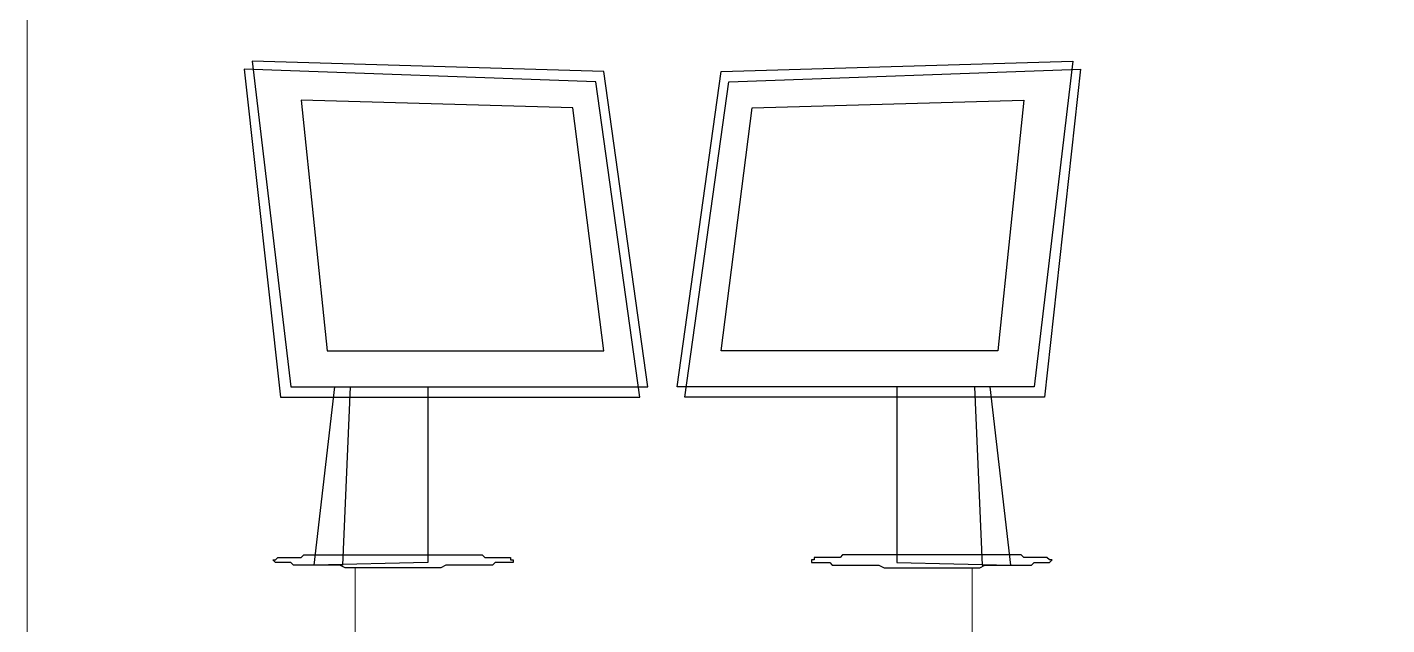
# Paper-space layout 'Sample Network Drawing - A1 Sheet' of a CAD drawing. Extents: x 49 to 806, y 22 to 564.
# Drawn here: x 343.5 to 395.4, y 475.5 to 498.4 of the extents above; entities that cross this region are included whole.
import ezdxf

# ---------------------------------------------------------------- set-up
doc = ezdxf.new("R2010")
doc.units = 0
for name, color, linetype, lineweight in [('G-ANNO-SYMB-EXST', 252, 'Continuous', 13), ('N-ANNO-TEXT-EXST', 252, 'Continuous', 18), ('N-EQPM', 4, 'Continuous', 25), ('N-EQPM-EXST', 252, 'Continuous', 25)]:
    doc.layers.add(name, color=color, linetype=linetype, lineweight=lineweight)

psp = doc.layouts.new('Sample Network Drawing - A1 Sheet')

# ---------------------------------------------------------------- linework, layer by layer
at = {"layer": 'G-ANNO-SYMB-EXST', "ltscale": 10}
psp.add_lwpolyline([(343.48, 506.721), (536.437, 506.721), (536.437, 398.291), (343.48, 398.291)], close=True, dxfattribs=at)
at = {"layer": 'N-ANNO-TEXT-EXST'}
for p, q in [((356.01, 477.715), (356.01, 452.868)), ((379.584, 477.715), (379.584, 452.868))]:
    psp.add_line(p, q, dxfattribs=at)
at = {"layer": 'N-EQPM', "lineweight": 0}
for points in [[(365.505, 486.013), (364.32, 495.299), (353.948, 495.596), (354.935, 486.013), (365.505, 486.013), (365.505, 486.013)], [(369.99, 486.013), (371.175, 495.299), (381.548, 495.596), (380.56, 486.013), (369.99, 486.013), (369.99, 486.013)]]:
    psp.add_lwpolyline(points, dxfattribs=at)
at = {"layer": 'N-EQPM-EXST', "lineweight": 30}
for points in [[(367.185, 484.63), (365.505, 496.682), (352.071, 497.077), (353.552, 484.63), (367.185, 484.63), (367.185, 484.63)], [(367.185, 484.63), (365.505, 496.682), (352.071, 497.077), (353.552, 484.63), (367.185, 484.63)], [(368.311, 484.63), (369.99, 496.682), (383.425, 497.077), (381.943, 484.63), (368.311, 484.63), (368.311, 484.63)], [(368.311, 484.63), (369.99, 496.682), (383.425, 497.077), (381.943, 484.63), (368.311, 484.63)], [(366.888, 484.235), (365.209, 496.287), (351.774, 496.781), (353.157, 484.235), (366.888, 484.235), (366.888, 484.235)], [(366.888, 484.235), (365.209, 496.287), (351.774, 496.781), (353.157, 484.235), (366.888, 484.235)], [(368.607, 484.235), (370.286, 496.287), (383.721, 496.781), (382.338, 484.235), (368.607, 484.235), (368.607, 484.235)], [(368.607, 484.235), (370.286, 496.287), (383.721, 496.781), (382.338, 484.235), (368.607, 484.235)], [(365.505, 486.013), (364.32, 495.299), (353.948, 495.596), (354.935, 486.013), (365.505, 486.013)], [(369.99, 486.013), (371.175, 495.299), (381.548, 495.596), (380.56, 486.013), (369.99, 486.013)], [(358.788, 484.63), (358.788, 477.913), (354.441, 477.814), (355.232, 484.63), (358.788, 484.63), (358.788, 484.63)], [(358.788, 484.63), (358.788, 477.913), (354.441, 477.814), (355.232, 484.63), (358.788, 484.63)], [(355.528, 477.814), (354.441, 477.814), (355.232, 484.63), (355.824, 484.63), (355.528, 477.814), (355.528, 477.814)], [(355.528, 477.814), (354.441, 477.814), (355.232, 484.63), (355.824, 484.63), (355.528, 477.814)], [(376.707, 484.63), (376.707, 477.913), (381.054, 477.814), (380.264, 484.63), (376.707, 484.63), (376.707, 484.63)], [(376.707, 484.63), (376.707, 477.913), (381.054, 477.814), (380.264, 484.63), (376.707, 484.63)], [(379.967, 477.814), (381.054, 477.814), (380.264, 484.63), (379.671, 484.63), (379.967, 477.814), (379.967, 477.814)], [(379.967, 477.814), (381.054, 477.814), (380.264, 484.63), (379.671, 484.63), (379.967, 477.814)], [(352.861, 478.012), (352.861, 478.012), (352.861, 478.012), (352.96, 478.012), (352.96, 478.012), (353.058, 478.111), (353.058, 478.111), (353.157, 478.111), (353.256, 478.111), (353.355, 478.111), (353.454, 478.111), (353.552, 478.111), (353.651, 478.111), (353.75, 478.111), (353.948, 478.111), (354.046, 478.209), (354.244, 478.209), (354.343, 478.209), (354.54, 478.209), (354.738, 478.209), (354.935, 478.209), (355.034, 478.209), (355.232, 478.209), (355.429, 478.209), (355.627, 478.209), (355.923, 478.209), (356.121, 478.209), (356.318, 478.209), (356.516, 478.209), (356.812, 478.209), (357.01, 478.209), (357.207, 478.209), (357.504, 478.209), (357.701, 478.209), (357.899, 478.209), (358.195, 478.209), (358.393, 478.209), (358.59, 478.209), (358.788, 478.209), (359.084, 478.209), (359.282, 478.209), (359.479, 478.209), (359.677, 478.209), (359.875, 478.209), (360.072, 478.209), (360.171, 478.209), (360.369, 478.209), (360.566, 478.209), (360.665, 478.209), (360.862, 478.209), (360.961, 478.111), (361.159, 478.111), (361.258, 478.111), (361.356, 478.111), (361.554, 478.111), (361.653, 478.111), (361.653, 478.111), (361.752, 478.111), (361.85, 478.111), (361.949, 478.111), (361.949, 478.012), (362.048, 478.012), (362.048, 478.012), (362.048, 478.012), (362.048, 478.012), (362.048, 478.012), (362.048, 478.012), (362.048, 477.913), (361.949, 477.913), (361.949, 477.913), (361.85, 477.913), (361.752, 477.913), (361.653, 477.913), (361.653, 477.913), (361.554, 477.913), (361.356, 477.913), (361.258, 477.814), (361.159, 477.814), (361.06, 477.814), (360.862, 477.814), (360.665, 477.814), (360.566, 477.814), (360.369, 477.814), (360.171, 477.814), (360.072, 477.814), (359.875, 477.814), (359.677, 477.814), (359.479, 477.814), (359.282, 477.715), (359.084, 477.715), (358.788, 477.715), (358.59, 477.715), (358.393, 477.715), (358.195, 477.715), (357.899, 477.715), (357.701, 477.715), (357.504, 477.715), (357.207, 477.715), (357.01, 477.715), (356.812, 477.715), (356.516, 477.715), (356.318, 477.715), (356.121, 477.715), (355.923, 477.715), (355.627, 477.715), (355.429, 477.814), (355.232, 477.814), (355.034, 477.814), (354.935, 477.814), (354.738, 477.814), (354.54, 477.814), (354.343, 477.814), (354.244, 477.814), (354.046, 477.814), (353.948, 477.814), (353.75, 477.814), (353.651, 477.814), (353.552, 477.913), (353.454, 477.913), (353.355, 477.913), (353.256, 477.913), (353.157, 477.913), (353.058, 477.913), (353.058, 477.913), (352.96, 477.913), (352.96, 477.913), (352.861, 478.012), (352.861, 478.012), (352.861, 478.012), (352.861, 478.012)], [(352.861, 478.012), (352.861, 478.012), (352.861, 478.012), (352.96, 478.012), (352.96, 478.012), (353.058, 478.111), (353.058, 478.111), (353.157, 478.111), (353.256, 478.111), (353.355, 478.111), (353.454, 478.111), (353.552, 478.111), (353.651, 478.111), (353.75, 478.111), (353.948, 478.111), (354.046, 478.209), (354.244, 478.209), (354.343, 478.209), (354.54, 478.209), (354.738, 478.209), (354.935, 478.209), (355.034, 478.209), (355.232, 478.209), (355.429, 478.209), (355.627, 478.209), (355.923, 478.209), (356.121, 478.209), (356.318, 478.209), (356.516, 478.209), (356.812, 478.209), (357.01, 478.209), (357.207, 478.209), (357.504, 478.209), (357.701, 478.209), (357.899, 478.209), (358.195, 478.209), (358.393, 478.209), (358.59, 478.209), (358.788, 478.209), (359.084, 478.209), (359.282, 478.209), (359.479, 478.209), (359.677, 478.209), (359.875, 478.209), (360.072, 478.209), (360.171, 478.209), (360.369, 478.209), (360.566, 478.209), (360.665, 478.209), (360.862, 478.209), (360.961, 478.111), (361.159, 478.111), (361.258, 478.111), (361.356, 478.111), (361.554, 478.111), (361.653, 478.111), (361.653, 478.111), (361.752, 478.111), (361.85, 478.111), (361.949, 478.111), (361.949, 478.012), (362.048, 478.012), (362.048, 478.012), (362.048, 478.012), (362.048, 478.012), (362.048, 478.012), (362.048, 478.012), (362.048, 477.913), (361.949, 477.913), (361.949, 477.913), (361.85, 477.913), (361.752, 477.913), (361.653, 477.913), (361.653, 477.913), (361.554, 477.913), (361.356, 477.913), (361.258, 477.814), (361.159, 477.814), (361.06, 477.814), (360.862, 477.814), (360.665, 477.814), (360.566, 477.814), (360.369, 477.814), (360.171, 477.814), (360.072, 477.814), (359.875, 477.814), (359.677, 477.814), (359.479, 477.814), (359.282, 477.715), (359.084, 477.715), (358.788, 477.715), (358.59, 477.715), (358.393, 477.715), (358.195, 477.715), (357.899, 477.715), (357.701, 477.715), (357.504, 477.715), (357.207, 477.715), (357.01, 477.715), (356.812, 477.715), (356.516, 477.715), (356.318, 477.715), (356.121, 477.715), (355.923, 477.715), (355.627, 477.715), (355.429, 477.814), (355.232, 477.814), (355.034, 477.814), (354.935, 477.814), (354.738, 477.814), (354.54, 477.814), (354.343, 477.814), (354.244, 477.814), (354.046, 477.814), (353.948, 477.814), (353.75, 477.814), (353.651, 477.814), (353.552, 477.913), (353.454, 477.913), (353.355, 477.913), (353.256, 477.913), (353.157, 477.913), (353.058, 477.913), (353.058, 477.913), (352.96, 477.913), (352.96, 477.913), (352.861, 478.012), (352.861, 478.012), (352.861, 478.012)], [(382.634, 478.012), (382.634, 478.012), (382.634, 478.012), (382.536, 478.012), (382.536, 478.012), (382.437, 478.111), (382.437, 478.111), (382.338, 478.111), (382.239, 478.111), (382.141, 478.111), (382.042, 478.111), (381.943, 478.111), (381.844, 478.111), (381.745, 478.111), (381.548, 478.111), (381.449, 478.209), (381.251, 478.209), (381.153, 478.209), (380.955, 478.209), (380.758, 478.209), (380.56, 478.209), (380.461, 478.209), (380.264, 478.209), (380.066, 478.209), (379.868, 478.209), (379.572, 478.209), (379.375, 478.209), (379.177, 478.209), (378.979, 478.209), (378.683, 478.209), (378.485, 478.209), (378.288, 478.209), (377.992, 478.209), (377.794, 478.209), (377.596, 478.209), (377.3, 478.209), (377.102, 478.209), (376.905, 478.209), (376.707, 478.209), (376.411, 478.209), (376.213, 478.209), (376.016, 478.209), (375.818, 478.209), (375.621, 478.209), (375.423, 478.209), (375.324, 478.209), (375.127, 478.209), (374.929, 478.209), (374.83, 478.209), (374.633, 478.209), (374.534, 478.111), (374.336, 478.111), (374.238, 478.111), (374.139, 478.111), (373.941, 478.111), (373.843, 478.111), (373.843, 478.111), (373.744, 478.111), (373.645, 478.111), (373.546, 478.111), (373.546, 478.012), (373.447, 478.012), (373.447, 478.012), (373.447, 478.012), (373.447, 478.012), (373.447, 478.012), (373.447, 478.012), (373.447, 477.913), (373.546, 477.913), (373.546, 477.913), (373.645, 477.913), (373.744, 477.913), (373.843, 477.913), (373.843, 477.913), (373.941, 477.913), (374.139, 477.913), (374.238, 477.814), (374.336, 477.814), (374.435, 477.814), (374.633, 477.814), (374.83, 477.814), (374.929, 477.814), (375.127, 477.814), (375.324, 477.814), (375.423, 477.814), (375.621, 477.814), (375.818, 477.814), (376.016, 477.814), (376.213, 477.715), (376.411, 477.715), (376.707, 477.715), (376.905, 477.715), (377.102, 477.715), (377.3, 477.715), (377.596, 477.715), (377.794, 477.715), (377.992, 477.715), (378.288, 477.715), (378.485, 477.715), (378.683, 477.715), (378.979, 477.715), (379.177, 477.715), (379.375, 477.715), (379.572, 477.715), (379.868, 477.715), (380.066, 477.814), (380.264, 477.814), (380.461, 477.814), (380.56, 477.814), (380.758, 477.814), (380.955, 477.814), (381.153, 477.814), (381.251, 477.814), (381.449, 477.814), (381.548, 477.814), (381.745, 477.814), (381.844, 477.814), (381.943, 477.913), (382.042, 477.913), (382.141, 477.913), (382.239, 477.913), (382.338, 477.913), (382.437, 477.913), (382.437, 477.913), (382.536, 477.913), (382.536, 477.913), (382.634, 478.012), (382.634, 478.012), (382.634, 478.012), (382.634, 478.012)], [(382.634, 478.012), (382.634, 478.012), (382.634, 478.012), (382.536, 478.012), (382.536, 478.012), (382.437, 478.111), (382.437, 478.111), (382.338, 478.111), (382.239, 478.111), (382.141, 478.111), (382.042, 478.111), (381.943, 478.111), (381.844, 478.111), (381.745, 478.111), (381.548, 478.111), (381.449, 478.209), (381.251, 478.209), (381.153, 478.209), (380.955, 478.209), (380.758, 478.209), (380.56, 478.209), (380.461, 478.209), (380.264, 478.209), (380.066, 478.209), (379.868, 478.209), (379.572, 478.209), (379.375, 478.209), (379.177, 478.209), (378.979, 478.209), (378.683, 478.209), (378.485, 478.209), (378.288, 478.209), (377.992, 478.209), (377.794, 478.209), (377.596, 478.209), (377.3, 478.209), (377.102, 478.209), (376.905, 478.209), (376.707, 478.209), (376.411, 478.209), (376.213, 478.209), (376.016, 478.209), (375.818, 478.209), (375.621, 478.209), (375.423, 478.209), (375.324, 478.209), (375.127, 478.209), (374.929, 478.209), (374.83, 478.209), (374.633, 478.209), (374.534, 478.111), (374.336, 478.111), (374.238, 478.111), (374.139, 478.111), (373.941, 478.111), (373.843, 478.111), (373.843, 478.111), (373.744, 478.111), (373.645, 478.111), (373.546, 478.111), (373.546, 478.012), (373.447, 478.012), (373.447, 478.012), (373.447, 478.012), (373.447, 478.012), (373.447, 478.012), (373.447, 478.012), (373.447, 477.913), (373.546, 477.913), (373.546, 477.913), (373.645, 477.913), (373.744, 477.913), (373.843, 477.913), (373.843, 477.913), (373.941, 477.913), (374.139, 477.913), (374.238, 477.814), (374.336, 477.814), (374.435, 477.814), (374.633, 477.814), (374.83, 477.814), (374.929, 477.814), (375.127, 477.814), (375.324, 477.814), (375.423, 477.814), (375.621, 477.814), (375.818, 477.814), (376.016, 477.814), (376.213, 477.715), (376.411, 477.715), (376.707, 477.715), (376.905, 477.715), (377.102, 477.715), (377.3, 477.715), (377.596, 477.715), (377.794, 477.715), (377.992, 477.715), (378.288, 477.715), (378.485, 477.715), (378.683, 477.715), (378.979, 477.715), (379.177, 477.715), (379.375, 477.715), (379.572, 477.715), (379.868, 477.715), (380.066, 477.814), (380.264, 477.814), (380.461, 477.814), (380.56, 477.814), (380.758, 477.814), (380.955, 477.814), (381.153, 477.814), (381.251, 477.814), (381.449, 477.814), (381.548, 477.814), (381.745, 477.814), (381.844, 477.814), (381.943, 477.913), (382.042, 477.913), (382.141, 477.913), (382.239, 477.913), (382.338, 477.913), (382.437, 477.913), (382.437, 477.913), (382.536, 477.913), (382.536, 477.913), (382.634, 478.012), (382.634, 478.012), (382.634, 478.012)]]:
    psp.add_lwpolyline(points, dxfattribs=at)

doc.saveas('drawing.dxf')
